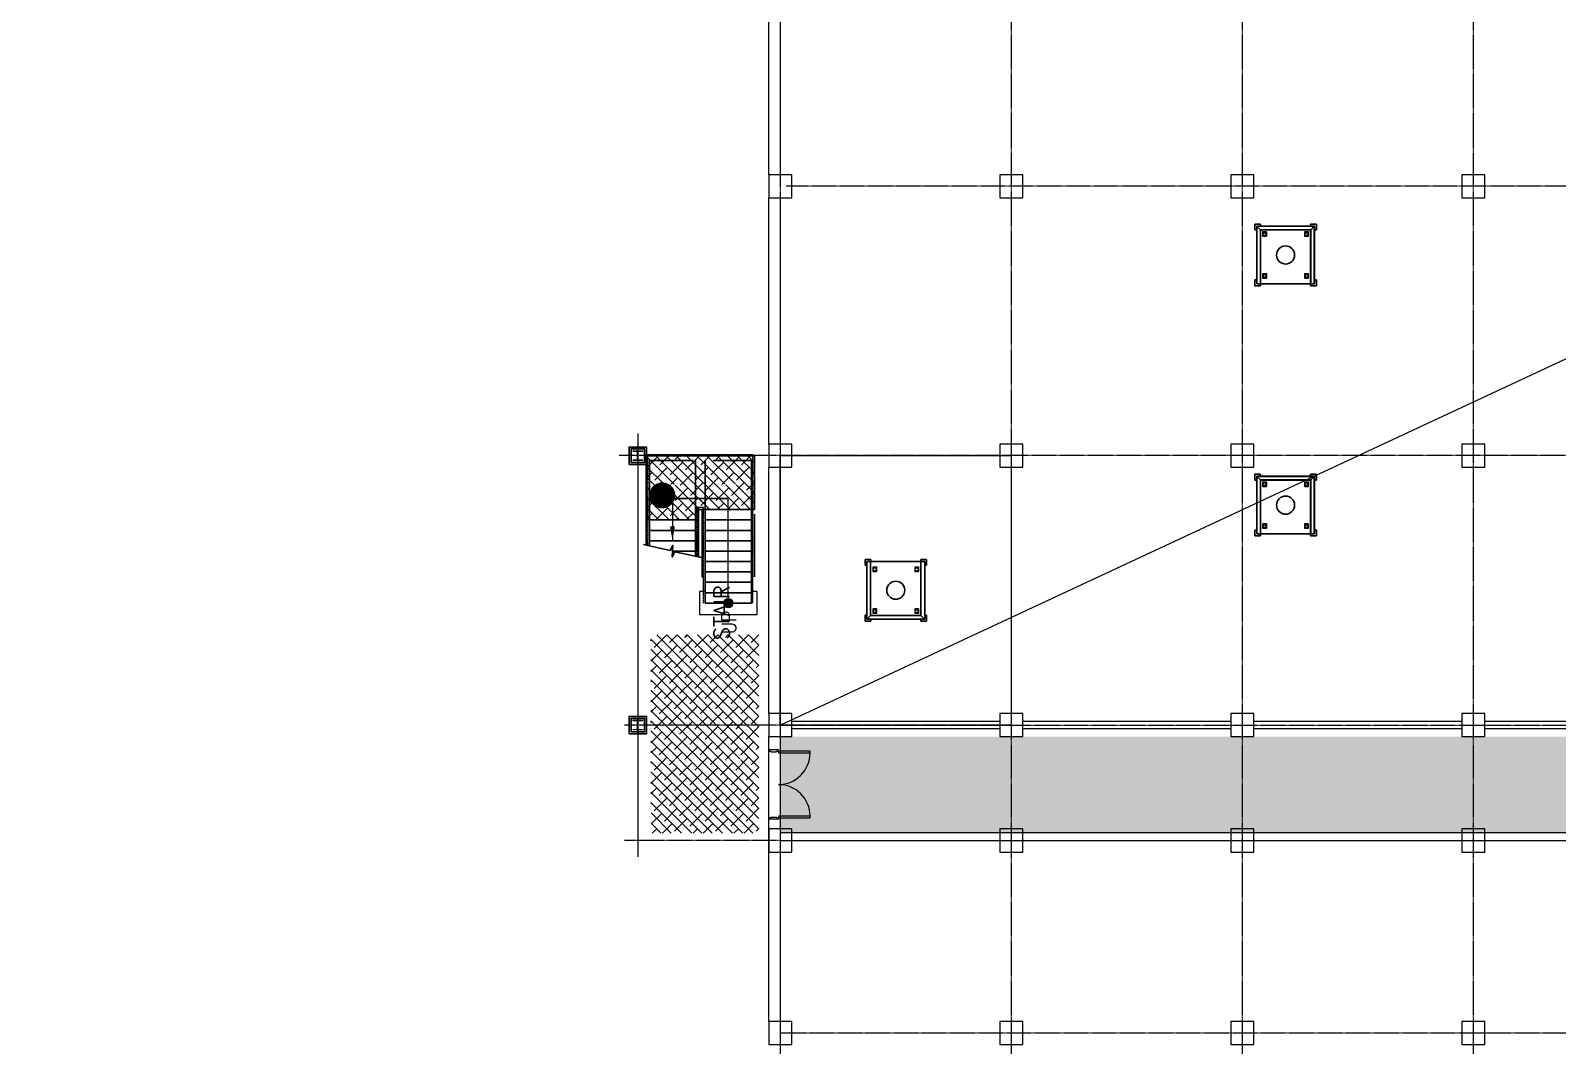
# Model space of a CAD drawing. Extents: x -59767 to 1106559, y -1290 to 1129522.
# Drawn here: x 42732 to 82396, y 431968 to 458339 of the extents above; entities that cross this region are included whole.
import ezdxf

# ---------------------------------------------------------------- set-up
doc = ezdxf.new("R2010")
doc.units = 0
for name, pattern in [('CENTER', [2, 1.25, -0.25, 0.25, -0.25]), ('HIDDEN', [0.375, 0.25, -0.125]), ('PHANTOMX2', [5, 2.5, -0.5, 0.5, -0.5, 0.5, -0.5])]:
    doc.linetypes.add(name, pattern=pattern)
doc.layers.get('0').update_dxf_attribs({"linetype": 'CONTINUOUS', "lineweight": 9})
for name, color, linetype, lineweight in [('CENTER', 1, 'CENTER', 9), ('COL', 4, 'CONTINUOUS', 5), ('COLUMN', 2, 'CONTINUOUS', 9), ('DOOR', 4, 'CONTINUOUS', 9), ('DRY WALL', 254, 'HIDDEN', 9), ('TEXT', 3, 'CONTINUOUS', 9), ('WALL', 7, 'CONTINUOUS', 9), ('WALL_200', 3, 'CONTINUOUS', 9), ('WALL_300', 7, 'CONTINUOUS', 9), ('중간선', 5, 'CONTINUOUS', 9), ('중심선', 1, 'CENTER', 9)]:
    doc.layers.add(name, color=color, linetype=linetype, lineweight=lineweight)
for name, color, linetype in [('CY', 4, 'CONTINUOUS'), ('DIM', 7, 'CONTINUOUS'), ('FIN', 6, 'CONTINUOUS'), ('M', 6, 'CONTINUOUS'), ('W-FIN', 4, 'CONTINUOUS')]:
    doc.layers.add(name, color=color, linetype=linetype)
doc.styles.add('ROMANS', font='romans.shx', dxfattribs={"bigfont": 'whgtxt.shx'})
doc.styles.get("Standard").update_dxf_attribs({"font": 'romans.shx', "bigfont": 'whtgtxt.shx'})

# ---------------------------------------------------------------- blocks, each defined once
blk = doc.blocks.new('column600')
at = {"layer": 'COLUMN', "linetype": 'Continuous'}
blk.add_lwpolyline([(-300, -300), (300, -300), (300, 300), (-300, 300)], close=True, dxfattribs=at)
blk = doc.blocks.new('A$C0f0db368')
at = {"color": 7, "linetype": 'Continuous', "lineweight": 25}
for p, q in [((0, 1450), (0, 1600)), ((0, 1600), (150, 1600)), ((150, 1600), (150, 1550)), ((1450, 1600), (1600, 1600)), ((1450, 1550), (1450, 1600)), ((1600, 1600), (1600, 1450)), ((50, 1450), (0, 1450)), ((50, 50), (50, 1550)), ((50, 1550), (54, 1546)), ((50, 1550), (1550, 1550)), ((54, 1546), (50, 1550)), ((54, 54), (54, 1546)), ((54, 1546), (146, 1454)), ((54, 1546), (1550, 1546)), ((146, 146), (146, 1454)), ((146, 1454), (150, 1450)), ((146, 1454), (1550, 1454)), ((150, 1450), (146, 1454)), ((150, 150), (150, 1450)), ((150, 1450), (1550, 1450)), ((1550, 1546), (1550, 1550)), ((1550, 1454), (1550, 1546)), ((1550, 1450), (1550, 1454)), ((1550, 150), (1550, 1450)), ((1600, 1450), (1550, 1450)), ((0, 150), (50, 150)), ((0, 0), (0, 150)), ((150, 0), (0, 0)), ((50, 50), (54, 54)), ((54, 54), (50, 50)), ((1550, 50), (50, 50)), ((54, 54), (146, 146)), ((1550, 54), (54, 54)), ((146, 146), (150, 150)), ((150, 150), (146, 146)), ((1550, 146), (146, 146)), ((1550, 150), (150, 150)), ((150, 50), (150, 0)), ((1450, 0), (1450, 50)), ((1600, 0), (1450, 0)), ((1550, 150), (1550, 146)), ((1550, 150), (1600, 150)), ((1550, 146), (1550, 54)), ((1550, 54), (1550, 50)), ((1600, 150), (1600, 0))]:
    blk.add_line(p, q, dxfattribs=at)
for points in [[(203, 1389), (313, 1389, -0.414214), (323, 1379), (323, 1309, -0.414214), (313, 1299), (203, 1299, -0.414214), (193, 1309), (193, 1379, -0.414214)], [(1291, 1389), (1401, 1389, -0.414214), (1411, 1379), (1411, 1309, -0.414214), (1401, 1299), (1291, 1299, -0.414214), (1281, 1309), (1281, 1379, -0.414214)], [(203, 301), (313, 301, -0.414214), (323, 291), (323, 221, -0.414214), (313, 211), (203, 211, -0.414214), (193, 221), (193, 291, -0.414214)], [(1291, 301), (1401, 301, -0.414214), (1411, 291), (1411, 221, -0.414214), (1401, 211), (1291, 211, -0.414214), (1281, 221), (1281, 291, -0.414214)]]:
    blk.add_lwpolyline(points, format="xyb", close=True)
for centre, radius in [((258, 1344), 41), ((258, 1344), 35.5), ((1346, 1344), 41), ((1346, 1344), 35.5), ((258, 256), 41), ((258, 256), 35.5), ((1346, 256), 41), ((1346, 256), 35.5)]:
    blk.add_circle(centre, radius)
blk.add_circle((802, 800), 235, dxfattribs=at)
blk = doc.blocks.new('DOT5')
at = {"ltscale": 0.5}
h = blk.add_hatch(color=256, dxfattribs=at)
h.dxf.hatch_style = 1
h.paths.add_polyline_path([(-7579, 38839, 1), (-7339, 38839, 1)])
at = {"color": 0, "ltscale": 0.5}
blk.add_circle((-7459, 38839), 120, dxfattribs=at)
blk = doc.blocks.new('ARR')
blk.add_solid([(3, -0.5), (3, 0.5), (0, 0)])
blk = doc.blocks.new('DOOR1800')
at = {"layer": 'DOOR', "color": 7}
for points in [[(35, 950), (35, 125), (75, 125), (75, 950), (35, 950)], [(1725, 950), (1725, 125), (1765, 125), (1765, 950), (1725, 950)]]:
    blk.add_lwpolyline(points, dxfattribs=at)
for points in [[(0, 125), (0, -125), (35, -125), (35, -75), (50, -75), (50, 75), (35, 75), (35, 125)], [(1800, 125), (1800, -125), (1765, -125), (1765, -75), (1750, -75), (1750, 75), (1765, 75), (1765, 125)]]:
    blk.add_lwpolyline(points, close=True, dxfattribs=at)
for centre, start, end in [((75, 125), 0, 90), ((1725, 125), 90, 180)]:
    blk.add_arc(centre, 825, start, end, dxfattribs=at)

msp = doc.modelspace()

# ---------------------------------------------------------------- hatches: boundary and pattern name
at = {"layer": 'M', "ltscale": 0.5}
h = msp.add_hatch(dxfattribs=at)
h.set_pattern_fill('ANSI38', color=6, scale=1500, angle=90)
h.set_pattern_definition([(135, (247545.69, 291603.08), (-132.58252, -132.58252), []), (225, (247545.69, 291603.08), (-132.58252, -397.74756), [468.75, -281.25])])
h.paths.add_polyline_path([(58726.8, 447292.1), (58726.8, 445622.1), (58806.8, 445622.1), (60086.8, 445622.1), (60086.8, 445892.1), (61536.8, 445892.1), (61536.8, 447292.1)])
h.paths.add_polyline_path([(59734, 446537.1), (59079.6, 446537.1), (59211.1, 446551.5), (59590.4, 446551.5)], flags=16)
h.paths.add_polyline_path([(61184, 446537.1), (60529.6, 446537.1), (60682.5, 446551.5), (61061.8, 446551.5)], flags=16)
h = msp.add_hatch(dxfattribs=at)
h.set_pattern_fill('ANSI38', color=6, scale=1500, angle=90)
h.set_pattern_definition([(135, (247661.7, 284467.28), (-132.58252, -132.58252), []), (225, (247661.7, 284467.28), (-132.58252, -397.74756), [468.75, -281.25])])
h.paths.add_polyline_path([(58842.8, 442638.2), (58842.8, 438486.3), (58859.9, 437485.5), (60202.8, 437485.5), (60202.8, 437485.5), (61652.8, 437485.5), (61652.8, 442638.2)])
h.paths.add_polyline_path([(59850.1, 439401.3), (59195.6, 439401.3), (59327.1, 439415.7), (59706.4, 439415.7)], flags=16)
h.paths.add_polyline_path([(61300.1, 439401.3), (60645.6, 439401.3), (60798.5, 439415.7), (61177.8, 439415.7)], flags=16)
at = {"layer": '중간선', "transparency": 33554585}
h = msp.add_hatch(dxfattribs=at)
h.set_pattern_fill('DOTS', color=6, scale=100)
h.set_pattern_definition([(0, (-153659.02, 0), (79.375, 158.75), [0, -158.75])])
h.paths.add_polyline_path([(62206.8, 437492.8), (147155.5, 437492.8), (147155.5, 431342.8), (135156.3, 431342.8), (135155.8, 408342.9), (110306.8, 408342.9), (110306.8, 413342.8), (42731.8, 413342.8), (42731.8, 411042.9), (107706.8, 411042.9), (107706.8, 405943.1), (137455.8, 405943.1), (137455.8, 425942.8), (149156.8, 425942.8), (149156.8, 437492.8), (154558.2, 437492.8), (154558.2, 439992.8), (140556.3, 439992.8), (140556.3, 447592.8), (140556.8, 447592.8), (140556.8, 458268.2), (152605.7, 458268.2), (152607, 460992.8), (134958.2, 460992.8), (134958.2, 458267.7), (138156.7, 458267.7), (138156.7, 453992.8), (138156.7, 449230.7), (138156.7, 449192.8), (138156.7, 439992.8), (62200.3, 439993.6)])

# ---------------------------------------------------------------- linework, layer by layer
at = {"color": 3, "linetype": 'PHANTOMX2', "ltscale": 2}
for p, q in [((58766.8, 447327.1), (61496.8, 447327.1)), ((58766.8, 444957.5), (58766.8, 447327.1)), ((61496.8, 443462.1), (61496.8, 447327.1)), ((60216.8, 445942.1), (60046.8, 445942.1)), ((60046.8, 444666.7), (60046.8, 445942.1)), ((60216.8, 443462.1), (60216.8, 445942.1))]:
    msp.add_line(p, q, dxfattribs=at)
at = {"const_width": 337.5}
msp.add_lwpolyline([(58974.1, 446261.4, -1), (59311.6, 446261.4, -1)], format="xyb", close=True, dxfattribs=at)
at = {"color": 3, "ltscale": 0.5}
msp.add_lwpolyline([(60256.8, 443762.1), (60106.8, 443762.1), (60106.8, 443162.1), (61606.8, 443162.1), (61606.8, 443762.1), (61456.8, 443762.1)], dxfattribs=at)
at = {"layer": 'CENTER', "linetype": 'Continuous'}
msp.add_line((58506.8, 447867.3), (58506.8, 436871.1), dxfattribs=at)
at = {"layer": 'COL', "color": 2, "linetype": 'Continuous'}
for points in [[(58527.3, 447403.1, 0.4142136), (58511.3, 447387.1), (58511.3, 447197.1, 0.4142136), (58527.3, 447181.1), (58631.8, 447181.1), (58631.8, 447167.1), (58381.8, 447167.1), (58381.8, 447181.1), (58486.3, 447181.1, 0.4142136), (58502.3, 447197.1), (58502.3, 447387.1, 0.4142136), (58486.3, 447403.1), (58381.8, 447403.1), (58381.8, 447417.1), (58631.8, 447417.1), (58631.8, 447403.1)], [(58527.3, 440403, 0.4142136), (58511.3, 440387), (58511.3, 440197, 0.4142136), (58527.3, 440181), (58631.8, 440181), (58631.8, 440167), (58381.8, 440167), (58381.8, 440181), (58486.3, 440181, 0.4142136), (58502.3, 440197), (58502.3, 440387, 0.4142136), (58486.3, 440403), (58381.8, 440403), (58381.8, 440417), (58631.8, 440417), (58631.8, 440403)]]:
    msp.add_lwpolyline(points, format="xyb", close=True, dxfattribs=at)
at = {"layer": 'CY'}
msp.add_line((61536.8, 444801.2), (61536.8, 445776.6), dxfattribs=at)
at = {"layer": 'DIM', "ltscale": 0.5}
msp.add_line((59406.8, 446176.3), (60856.8, 446176.3), dxfattribs=at)
at = {"layer": 'DRY WALL', "linetype": 'HIDDEN', "lineweight": 9, "ltscale": 0.5}
msp.add_lwpolyline([(62208.2, 437292.8), (146759.6, 437292.8), (146759.6, 437492.8), (62208.2, 437492.8)], close=True, dxfattribs=at)
at = {"layer": 'FIN', "ltscale": 0.5}
for points in [[(58281.8, 447067.1), (58731.8, 447067.1), (58731.8, 447517.1), (58281.8, 447517.1)], [(58331.8, 447117.1), (58681.8, 447117.1), (58681.8, 447467.1), (58331.8, 447467.1)], [(58806.8, 445622.1), (60086.8, 445622.1), (60086.8, 445892.1), (61536.8, 445892.1), (61536.8, 447292.1), (58726.8, 447292.1), (58726.8, 445622.1)], [(58281.8, 440067), (58731.8, 440067), (58731.8, 440517), (58281.8, 440517)], [(58331.8, 440117), (58681.8, 440117), (58681.8, 440467), (58331.8, 440467)]]:
    msp.add_lwpolyline(points, close=True, dxfattribs=at)
at = {"layer": 'M'}
msp.add_lwpolyline([(60156.8, 444642.8), (59469.5, 444791.8), (59400.5, 444661.9), (59406.8, 444812.1), (59413.1, 444962.2), (59344.2, 444832.3), (58656.8, 444981.3)], dxfattribs=at)
at = {"layer": 'W-FIN', "ltscale": 0.5}
for p, q in [((59356.8, 447167.1), (58806.8, 447167.1)), ((58806.8, 444948.8), (58806.8, 447167.1)), ((59943.1, 447167.1), (59356.8, 447167.1)), ((60006.8, 444675.3), (60006.8, 447167.1)), ((60256.8, 443462.1), (60256.8, 447167.1)), ((61456.8, 447167.1), (60470.5, 447167.1)), ((61456.8, 443462.1), (61456.8, 447167.1)), ((61456.8, 445892.1), (60006.8, 445892.1)), ((60086.8, 444658), (60086.8, 445892.1)), ((60176.8, 444123.1), (60176.8, 445892.1)), ((58726.8, 444966.1), (58726.8, 445706.6)), ((60006.8, 445622.1), (58806.8, 445622.1)), ((61456.8, 445622.1), (60256.8, 445622.1)), ((60006.8, 445352.1), (58806.8, 445352.1)), ((60006.8, 445082.1), (58806.8, 445082.1)), ((61456.8, 445352.1), (60256.8, 445352.1)), ((61456.8, 445082.1), (60256.8, 445082.1)), ((60006.8, 444812.1), (59406.8, 444812.1)), ((61456.8, 444812.1), (60256.8, 444812.1)), ((61536.8, 444146.8), (61536.8, 444801.2)), ((61456.8, 444542.1), (60256.8, 444542.1)), ((61456.8, 444272.1), (60256.8, 444272.1)), ((61456.8, 444002.1), (60256.8, 444002.1)), ((61456.8, 443732.1), (60256.8, 443732.1)), ((61456.8, 443462.1), (60256.8, 443462.1))]:
    msp.add_line(p, q, dxfattribs=at)
at = {"layer": 'WALL', "color": 0, "ltscale": 0.5}
for p, q in [((59406.8, 446176.3), (59406.8, 445082.1)), ((60856.8, 443462.1), (60856.8, 446176.3))]:
    msp.add_line(p, q, dxfattribs=at)
at = {"layer": 'WALL_200', "ltscale": 0.5}
for points in [[(62508.2, 440392.8), (67908.3, 440392.8), (67908.3, 440192.8), (62508.2, 440192.8)], [(68508.3, 440392.8), (73908.2, 440392.8), (73908.2, 440192.8), (68508.3, 440192.8)], [(74508.2, 440392.8), (79908.2, 440392.8), (79908.2, 440192.8), (74508.2, 440192.8)], [(80508.2, 440392.8), (85908.2, 440392.8), (85908.2, 440192.8), (80508.2, 440192.8)]]:
    msp.add_lwpolyline(points, close=True, dxfattribs=at)
at = {"layer": 'WALL_300', "linetype": 'Continuous', "lineweight": 9}
for points in [[(62208.2, 460992.8), (62208.2, 454592.8), (61908.2, 454592.8), (61909.6, 460992.8)], [(62208.2, 453992.8), (62208.2, 447592.8), (61908.2, 447592.8), (61908.2, 453992.8)], [(62208, 446992.8), (62208.2, 440592.8), (61908.2, 440592.8), (61908, 446992.8)], [(62208.2, 439992.8), (62208.2, 432592.8), (61908.2, 432592.8), (61908.2, 439992.8)]]:
    msp.add_lwpolyline(points, close=True, dxfattribs=at)
at = {"layer": '중간선'}
msp.add_line((62208.2, 440292.8), (122208.2, 468292.8), dxfattribs=at)
at = {"layer": '중간선', "linetype": 'Continuous', "lineweight": 25}
for p, q in [((64408.3, 444444.8), (64408.3, 444594.8)), ((64408.3, 444594.8), (64558.3, 444594.8)), ((64458.3, 444444.8), (64408.3, 444444.8)), ((64458.3, 443044.8), (64458.3, 444544.8)), ((64462.3, 444544.8), (64458.3, 444544.8)), ((64554.3, 444544.8), (64462.3, 444544.8)), ((64554.3, 443140.8), (64554.3, 444544.8)), ((64558.3, 444544.8), (64554.3, 444544.8)), ((64558.3, 444594.8), (64558.3, 444544.8)), ((65858.3, 444544.8), (64558.3, 444544.8)), ((65858.3, 444594.8), (66008.3, 444594.8)), ((65858.3, 444544.8), (65858.3, 444594.8)), ((65858.3, 444544.8), (65862.3, 444544.8)), ((65862.3, 444544.8), (65862.3, 443140.8)), ((65862.3, 444544.8), (65954.3, 444544.8)), ((65954.3, 444544.8), (65958.3, 444544.8)), ((65958.3, 444544.8), (65958.3, 443044.8)), ((66008.3, 444444.8), (65958.3, 444444.8)), ((66008.3, 444594.8), (66008.3, 444444.8)), ((64408.3, 443144.8), (64458.3, 443144.8)), ((64408.3, 442994.8), (64408.3, 443144.8)), ((64458.3, 443044.8), (64462.3, 443048.8)), ((64462.3, 443048.8), (64458.3, 443044.8)), ((64462.3, 443048.8), (64554.3, 443140.8)), ((65954.3, 443048.8), (64462.3, 443048.8)), ((64554.3, 443140.8), (64558.3, 443144.8)), ((64558.3, 443144.8), (64554.3, 443140.8)), ((65862.3, 443140.8), (64554.3, 443140.8)), ((65954.3, 443048.8), (65862.3, 443140.8)), ((65958.3, 443044.8), (65954.3, 443048.8)), ((65954.3, 443048.8), (65958.3, 443044.8)), ((65958.3, 443144.8), (66008.3, 443144.8)), ((66008.3, 443144.8), (66008.3, 442994.8)), ((64558.3, 442994.8), (64408.3, 442994.8)), ((65958.3, 443044.8), (64458.3, 443044.8)), ((64558.3, 443044.8), (64558.3, 442994.8)), ((65858.3, 442994.8), (65858.3, 443044.8)), ((66008.3, 442994.8), (65858.3, 442994.8))]:
    msp.add_line(p, q, dxfattribs=at)
at = {"layer": '중간선', "color": 2}
msp.add_lwpolyline([(62208.2, 447292.8), (68208.3, 447292.8), (68208.3, 440292.8), (62208.2, 440292.8)], close=True, dxfattribs=at)
at = {"layer": '중간선'}
for points in [[(64619, 444286.1), (64619, 444396.1, -0.4142136), (64629, 444406.1), (64699, 444406.1, -0.4142136), (64709, 444396.1), (64709, 444286.1, -0.4142136), (64699, 444276.1), (64629, 444276.1, -0.4142136)], [(65707.5, 444286.1), (65707.5, 444396.1, -0.4142136), (65717.5, 444406.1), (65787.5, 444406.1, -0.4142136), (65797.5, 444396.1), (65797.5, 444286.1, -0.4142136), (65787.5, 444276.1), (65717.5, 444276.1, -0.4142136)], [(64619, 443197.6), (64619, 443307.6, -0.4142136), (64629, 443317.6), (64699, 443317.6, -0.4142136), (64709, 443307.6), (64709, 443197.6, -0.4142136), (64699, 443187.6), (64629, 443187.6, -0.4142136)], [(65707.5, 443197.6), (65707.5, 443307.6, -0.4142136), (65717.5, 443317.6), (65787.5, 443317.6, -0.4142136), (65797.5, 443307.6), (65797.5, 443197.6, -0.4142136), (65787.5, 443187.6), (65717.5, 443187.6, -0.4142136)]]:
    msp.add_lwpolyline(points, format="xyb", close=True, dxfattribs=at)
for centre in [(64664, 444341.1), (65752.5, 444341.1), (64664, 443252.6), (65752.5, 443252.6)]:
    msp.add_circle(centre, 41, dxfattribs=at)
at = {"layer": '중간선', "linetype": 'Continuous', "lineweight": 25}
msp.add_circle((65208.3, 443796.8), 235, dxfattribs=at)
at = {"layer": '중심선'}
for p, q in [((62208.2, 469140.2), (62208.2, 405642.8)), ((68208.2, 469140.2), (68208.2, 405642.8)), ((74208.2, 469140.2), (74208.2, 405642.8)), ((80208.2, 469140.2), (80208.2, 405642.8)), ((155007.4, 454292.8), (62357.4, 454292.8)), ((62206.8, 447292.8), (58018.5, 447292.8)), ((154858.2, 447292.8), (62208.2, 447292.8)), ((62206.8, 440292.8), (58158.7, 440292.8)), ((62208.2, 440292.8), (154858.2, 440292.8)), ((62206.8, 437292.8), (58158.7, 437292.8)), ((62208.2, 432292.8), (154858.2, 432292.8))]:
    msp.add_line(p, q, dxfattribs=at)

# ---------------------------------------------------------------- block references
at = {"color": 0, "rotation": 90}
msp.add_blockref('DOT5', (99696.1, 450921.1), dxfattribs=at)
at = {"layer": 'COLUMN', "linetype": 'Continuous'}
for p in [(62208.2, 454292.8), (68208.3, 454292.8), (74208.2, 454292.8), (80208.2, 454292.8), (62208, 447292.8), (68208.2, 447292.8), (74208, 447292.8), (80208, 447292.8), (62208.2, 440292.8), (68208.3, 440292.8), (74208.2, 440292.8), (80208.2, 440292.8), (62208.3, 437292.8), (68208.3, 437292.8), (74208.2, 437292.8), (80208.2, 437292.8), (62208.2, 432292.8), (68208.2, 432292.8), (74208.2, 432292.8), (80208.2, 432292.8)]:
    msp.add_blockref('column600', p, dxfattribs=at)
at = {"layer": 'DOOR', "rotation": 270}
msp.add_blockref('DOOR1800', (62033.2, 439648), dxfattribs=at)
at = {"layer": 'WALL', "xscale": -125, "yscale": 125, "zscale": 125, "rotation": 270}
msp.add_blockref('ARR', (59406.4, 445079.6), dxfattribs=at)
at = {"layer": '중간선', "rotation": 269.9999999999999}
for p in [(74532.7, 453309), (74532.7, 446809)]:
    msp.add_blockref('A$C0f0db368', p, dxfattribs=at)

# ---------------------------------------------------------------- texts
at = {"color": 0, "ltscale": 0.5, "style": 'ROMANS', "width": 0.9}
msp.add_text('UP', height=375, rotation=90, dxfattribs=at).set_placement((61062.3, 442654.1))
at = {"layer": 'TEXT', "lineweight": 9}
msp.add_text('STAIR', height=400, rotation=90, dxfattribs=at).set_placement((60884.9, 442501.6))

doc.saveas('drawing.dxf')
